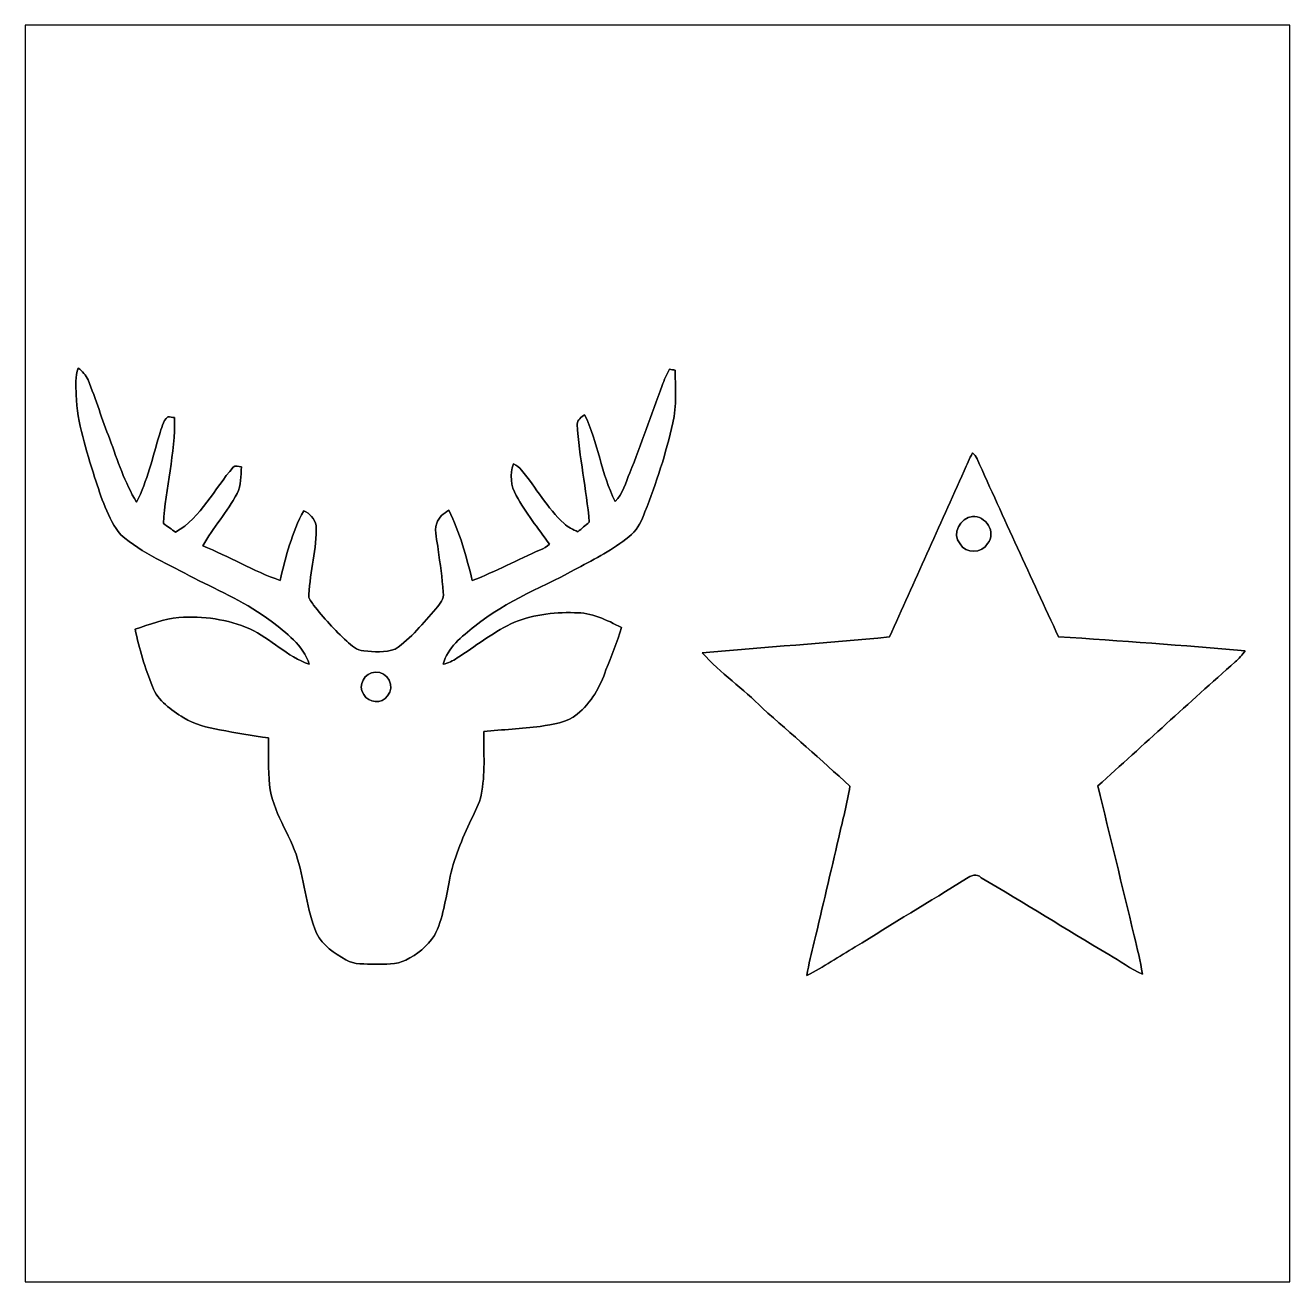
# Model space of a CAD drawing. Header units: centimetres. Extents: x -16.8 to 16.8, y -16.7 to 16.7.
import ezdxf

# ---------------------------------------------------------------- set-up
doc = ezdxf.new("R2010")
doc.units = ezdxf.units.CM
doc.header["$MEASUREMENT"] = 0
doc.layers.add('Layer 1', color=7, linetype='Continuous')

msp = doc.modelspace()

# ---------------------------------------------------------------- linework, layer by layer
at = {"layer": 'Layer 1', "color": 7}
for points, knots in [([(-16.77458, 16.66875), (-16.77458, 16.66875), (16.77458, 16.66875), (16.77458, 16.66875), (16.77458, 16.66875), (16.77458, 16.66875), (16.77458, -16.66875), (16.77458, -16.66875), (16.77458, -16.66875), (16.77458, -16.66875), (-16.77458, -16.66875), (-16.77458, -16.66875), (-16.77458, -16.66875), (-16.77458, -16.66875), (-16.77458, 16.66875), (-16.77458, 16.66875), (-16.77458, 16.66875), (-16.77458, 16.66875), (-16.77458, 16.66875), (-16.77458, 16.66875)], [0, 0, 0, 0, 0.16666667, 0.16666667, 0.16666667, 0.16666667, 0.33333333, 0.33333333, 0.33333333, 0.33333333, 0.5, 0.5, 0.5, 0.5, 0.66666667, 0.66666667, 0.66666667, 0.66666667, 1, 1, 1, 1]), ([(-15.36735, 7.57343), (-15.45414, 7.34766), (-15.43085, 7.0993), (-15.42556, 6.86259), (-15.42556, 6.86259), (-15.39558, 6.11011), (-15.15498, 5.39009), (-14.93591, 4.67642), (-14.93591, 4.67642), (-14.75564, 4.14902), (-14.59618, 3.59198), (-14.2434, 3.14889), (-14.2434, 3.14889), (-13.66838, 2.64936), (-12.95224, 2.3622), (-12.2936, 1.99496), (-12.2936, 1.99496), (-11.59404, 1.65453), (-10.88143, 1.32574), (-10.25419, 0.85866), (-10.25419, 0.85866), (-9.8492, 0.54998), (-9.40647, 0.21907), (-9.23854, -0.28434), (-9.23854, -0.28434), (-9.82521, -0.08643), (-10.25807, 0.39582), (-10.81758, 0.65088), (-10.81758, 0.65088), (-11.40566, 0.90558), (-12.05971, 1.00824), (-12.69788, 0.95462), (-12.69788, 0.95462), (-13.10181, 0.92816), (-13.47541, 0.76306), (-13.85782, 0.6477), (-13.85782, 0.6477), (-13.75728, 0.12629), (-13.59641, -0.38276), (-13.40062, -0.87595), (-13.40062, -0.87595), (-13.25739, -1.25836), (-12.90496, -1.49754), (-12.57194, -1.70462), (-12.57194, -1.70462), (-12.28478, -1.88736), (-11.95035, -1.96533), (-11.61944, -2.02459), (-11.61944, -2.02459), (-11.18764, -2.10079), (-10.75761, -2.18934), (-10.32157, -2.24049), (-10.32157, -2.24049), (-10.3191, -2.65571), (-10.33321, -3.07234), (-10.29582, -3.48686), (-10.29582, -3.48686), (-10.21715, -4.19806), (-9.7536, -4.78014), (-9.55005, -5.45324), (-9.55005, -5.45324), (-9.35284, -6.10306), (-9.31404, -6.79556), (-9.04699, -7.42456), (-9.04699, -7.42456), (-8.88753, -7.74735), (-8.57391, -7.95479), (-8.27158, -8.12871), (-8.27158, -8.12871), (-8.03769, -8.26735), (-7.75582, -8.23031), (-7.49688, -8.24548), (-7.49688, -8.24548), (-7.22242, -8.24018), (-6.93314, -8.261), (-6.67914, -8.13541), (-6.67914, -8.13541), (-6.37822, -7.98583), (-6.10729, -7.76711), (-5.92102, -7.48594), (-5.92102, -7.48594), (-5.6829, -7.03086), (-5.62575, -6.51016), (-5.51886, -6.01486), (-5.51886, -6.01486), (-5.4169, -5.45006), (-5.18301, -4.92231), (-4.94065, -4.40619), (-4.94065, -4.40619), (-4.84329, -4.19418), (-4.72264, -3.98886), (-4.68171, -3.75638), (-4.68171, -3.75638), (-4.55895, -3.20181), (-4.61821, -2.63208), (-4.61081, -2.0701), (-4.61081, -2.0701), (-4.11127, -2.02001), (-3.60856, -1.99813), (-3.11044, -1.93569), (-3.11044, -1.93569), (-2.77424, -1.87748), (-2.40101, -1.83868), (-2.13289, -1.6069), (-2.13289, -1.6069), (-1.75401, -1.31516), (-1.51941, -0.87912), (-1.36666, -0.43427), (-1.36666, -0.43427), (-1.22484, -0.06174), (-1.06645, 0.30515), (-0.95532, 0.68862), (-0.95532, 0.68862), (-1.34267, 0.88724), (-1.75613, 1.09855), (-2.20451, 1.08091), (-2.20451, 1.08091), (-2.77848, 1.10067), (-3.36585, 1.02376), (-3.8929, 0.78634), (-3.8929, 0.78634), (-4.39596, 0.5334), (-4.84223, 0.18662), (-5.31354, -0.11853), (-5.31354, -0.11853), (-5.42608, -0.1965), (-5.55166, -0.25259), (-5.68396, -0.28716), (-5.68396, -0.28716), (-5.57883, 0.15593), (-5.18231, 0.44803), (-4.85069, 0.72355), (-4.85069, 0.72355), (-4.00579, 1.41217), (-2.97286, 1.78717), (-2.03024, 2.31246), (-2.03024, 2.31246), (-1.56069, 2.55623), (-1.09291, 2.81411), (-0.68756, 3.15736), (-0.68756, 3.15736), (-0.508, 3.31294), (-0.42333, 3.54295), (-0.33267, 3.75532), (-0.33267, 3.75532), (-0.02963, 4.52438), (0.22578, 5.31319), (0.40499, 6.12069), (0.40499, 6.12069), (0.51929, 6.57719), (0.47061, 7.05062), (0.46673, 7.51558), (0.46673, 7.51558), (0.41839, 7.52475), (0.37006, 7.53392), (0.32209, 7.54309), (0.32209, 7.54309), (0.24624, 7.40304), (0.17462, 7.25981), (0.12206, 7.10918), (0.12206, 7.10918), (-0.16298, 6.33659), (-0.42616, 5.5559), (-0.73625, 4.79249), (-0.73625, 4.79249), (-0.84773, 4.53355), (-0.91475, 4.23792), (-1.1236, 4.03437), (-1.1236, 4.03437), (-1.49543, 4.76426), (-1.57304, 5.60352), (-1.93499, 6.33554), (-1.93499, 6.33554), (-2.01754, 6.27133), (-2.12796, 6.2036), (-2.13078, 6.08612), (-2.13078, 6.08612), (-2.07857, 5.213), (-1.88242, 4.35504), (-1.81081, 3.48403), (-1.81081, 3.48403), (-1.91241, 3.39937), (-2.01366, 3.31435), (-2.11314, 3.22756), (-2.11314, 3.22756), (-2.2419, 3.28859), (-2.37525, 3.34751), (-2.47968, 3.44664), (-2.47968, 3.44664), (-2.927, 3.85798), (-3.2191, 4.39914), (-3.60539, 4.86198), (-3.60539, 4.86198), (-3.66007, 4.93959), (-3.74297, 4.98581), (-3.82341, 5.03061), (-3.82341, 5.03061), (-3.92289, 4.75509), (-3.89043, 4.44394), (-3.74862, 4.18853), (-3.74862, 4.18853), (-3.49391, 3.7338), (-3.16724, 3.32493), (-2.86914, 2.89878), (-2.86914, 2.89878), (-2.93476, 2.83386), (-3.01766, 2.78977), (-3.10056, 2.75131), (-3.10056, 2.75131), (-3.71263, 2.49802), (-4.29119, 2.16888), (-4.91314, 1.93922), (-4.91314, 1.93922), (-5.07718, 2.5721), (-5.24193, 3.21239), (-5.53614, 3.80012), (-5.53614, 3.80012), (-5.67161, 3.72004), (-5.80214, 3.61244), (-5.85929, 3.46075), (-5.85929, 3.46075), (-5.93372, 3.22756), (-5.84412, 2.9905), (-5.81907, 2.75731), (-5.81907, 2.75731), (-5.76862, 2.3809), (-5.71006, 2.00484), (-5.68572, 1.6256), (-5.68572, 1.6256), (-5.64127, 1.44604), (-5.78062, 1.31339), (-5.87904, 1.18745), (-5.87904, 1.18745), (-6.2103, 0.80469), (-6.53697, 0.40464), (-6.95819, 0.11677), (-6.95819, 0.11677), (-7.22383, 0.01658), (-7.51805, 0.04692), (-7.79427, 0.07161), (-7.79427, 0.07161), (-7.98266, 0.07373), (-8.11248, 0.21625), (-8.24653, 0.32561), (-8.24653, 0.32561), (-8.56121, 0.62371), (-8.86143, 0.93909), (-9.12495, 1.28341), (-9.12495, 1.28341), (-9.17822, 1.37125), (-9.271, 1.45486), (-9.25407, 1.56669), (-9.25407, 1.56669), (-9.21279, 2.17946), (-9.03887, 2.78024), (-9.05898, 3.3976), (-9.05898, 3.3976), (-9.09779, 3.57505), (-9.22549, 3.7144), (-9.38706, 3.78848), (-9.38706, 3.78848), (-9.69892, 3.21239), (-9.86155, 2.57387), (-10.01324, 1.94134), (-10.01324, 1.94134), (-10.72621, 2.17911), (-11.37109, 2.57951), (-12.06747, 2.85926), (-12.06747, 2.85926), (-11.79124, 3.33869), (-11.41589, 3.75532), (-11.15519, 4.24427), (-11.15519, 4.24427), (-11.03912, 4.46052), (-11.05853, 4.71487), (-11.04053, 4.95088), (-11.04053, 4.95088), (-11.11109, 4.95124), (-11.20599, 5.00839), (-11.25961, 4.94312), (-11.25961, 4.94312), (-11.76055, 4.36457), (-12.10028, 3.61386), (-12.78608, 3.21804), (-12.78608, 3.21804), (-12.89332, 3.29494), (-13.00057, 3.37185), (-13.10887, 3.44699), (-13.10887, 3.44699), (-13.05983, 4.38961), (-12.78643, 5.30966), (-12.81324, 6.25757), (-12.81324, 6.25757), (-12.87216, 6.2671), (-12.93142, 6.28015), (-12.99175, 6.27874), (-12.99175, 6.27874), (-13.13427, 6.1655), (-13.15297, 5.96371), (-13.21788, 5.80602), (-13.21788, 5.80602), (-13.39321, 5.20277), (-13.53961, 4.58188), (-13.82183, 4.01673), (-13.82183, 4.01673), (-14.13863, 4.53496), (-14.32137, 5.11845), (-14.53303, 5.6836), (-14.53303, 5.6836), (-14.73412, 6.20607), (-14.90169, 6.74052), (-15.10947, 7.26017), (-15.10947, 7.26017), (-15.1638, 7.38752), (-15.2587, 7.49053), (-15.36735, 7.57343), (-15.36735, 7.57343), (-15.36735, 7.57343), (-15.36735, 7.57343), (-15.36735, 7.57343)], [0, 0, 0, 0, 0.01234568, 0.01234568, 0.01234568, 0.01234568, 0.02469136, 0.02469136, 0.02469136, 0.02469136, 0.03703704, 0.03703704, 0.03703704, 0.03703704, 0.04938272, 0.04938272, 0.04938272, 0.04938272, 0.0617284, 0.0617284, 0.0617284, 0.0617284, 0.07407407, 0.07407407, 0.07407407, 0.07407407, 0.08641975, 0.08641975, 0.08641975, 0.08641975, 0.09876543, 0.09876543, 0.09876543, 0.09876543, 0.11111111, 0.11111111, 0.11111111, 0.11111111, 0.12345679, 0.12345679, 0.12345679, 0.12345679, 0.13580247, 0.13580247, 0.13580247, 0.13580247, 0.14814815, 0.14814815, 0.14814815, 0.14814815, 0.16049383, 0.16049383, 0.16049383, 0.16049383, 0.17283951, 0.17283951, 0.17283951, 0.17283951, 0.18518519, 0.18518519, 0.18518519, 0.18518519, 0.19753086, 0.19753086, 0.19753086, 0.19753086, 0.20987654, 0.20987654, 0.20987654, 0.20987654, 0.22222222, 0.22222222, 0.22222222, 0.22222222, 0.2345679, 0.2345679, 0.2345679, 0.2345679, 0.24691358, 0.24691358, 0.24691358, 0.24691358, 0.25925926, 0.25925926, 0.25925926, 0.25925926, 0.27160494, 0.27160494, 0.27160494, 0.27160494, 0.28395062, 0.28395062, 0.28395062, 0.28395062, 0.2962963, 0.2962963, 0.2962963, 0.2962963, 0.30864198, 0.30864198, 0.30864198, 0.30864198, 0.32098765, 0.32098765, 0.32098765, 0.32098765, 0.33333333, 0.33333333, 0.33333333, 0.33333333, 0.34567901, 0.34567901, 0.34567901, 0.34567901, 0.35802469, 0.35802469, 0.35802469, 0.35802469, 0.37037037, 0.37037037, 0.37037037, 0.37037037, 0.38271605, 0.38271605, 0.38271605, 0.38271605, 0.39506173, 0.39506173, 0.39506173, 0.39506173, 0.40740741, 0.40740741, 0.40740741, 0.40740741, 0.41975309, 0.41975309, 0.41975309, 0.41975309, 0.43209877, 0.43209877, 0.43209877, 0.43209877, 0.44444444, 0.44444444, 0.44444444, 0.44444444, 0.45679012, 0.45679012, 0.45679012, 0.45679012, 0.4691358, 0.4691358, 0.4691358, 0.4691358, 0.48148148, 0.48148148, 0.48148148, 0.48148148, 0.49382716, 0.49382716, 0.49382716, 0.49382716, 0.50617284, 0.50617284, 0.50617284, 0.50617284, 0.51851852, 0.51851852, 0.51851852, 0.51851852, 0.5308642, 0.5308642, 0.5308642, 0.5308642, 0.54320988, 0.54320988, 0.54320988, 0.54320988, 0.55555556, 0.55555556, 0.55555556, 0.55555556, 0.56790123, 0.56790123, 0.56790123, 0.56790123, 0.58024691, 0.58024691, 0.58024691, 0.58024691, 0.59259259, 0.59259259, 0.59259259, 0.59259259, 0.60493827, 0.60493827, 0.60493827, 0.60493827, 0.61728395, 0.61728395, 0.61728395, 0.61728395, 0.62962963, 0.62962963, 0.62962963, 0.62962963, 0.64197531, 0.64197531, 0.64197531, 0.64197531, 0.65432099, 0.65432099, 0.65432099, 0.65432099, 0.66666667, 0.66666667, 0.66666667, 0.66666667, 0.67901235, 0.67901235, 0.67901235, 0.67901235, 0.69135802, 0.69135802, 0.69135802, 0.69135802, 0.7037037, 0.7037037, 0.7037037, 0.7037037, 0.71604938, 0.71604938, 0.71604938, 0.71604938, 0.72839506, 0.72839506, 0.72839506, 0.72839506, 0.74074074, 0.74074074, 0.74074074, 0.74074074, 0.75308642, 0.75308642, 0.75308642, 0.75308642, 0.7654321, 0.7654321, 0.7654321, 0.7654321, 0.77777778, 0.77777778, 0.77777778, 0.77777778, 0.79012346, 0.79012346, 0.79012346, 0.79012346, 0.80246914, 0.80246914, 0.80246914, 0.80246914, 0.81481481, 0.81481481, 0.81481481, 0.81481481, 0.82716049, 0.82716049, 0.82716049, 0.82716049, 0.83950617, 0.83950617, 0.83950617, 0.83950617, 0.85185185, 0.85185185, 0.85185185, 0.85185185, 0.86419753, 0.86419753, 0.86419753, 0.86419753, 0.87654321, 0.87654321, 0.87654321, 0.87654321, 0.88888889, 0.88888889, 0.88888889, 0.88888889, 0.90123457, 0.90123457, 0.90123457, 0.90123457, 0.91358025, 0.91358025, 0.91358025, 0.91358025, 0.92592593, 0.92592593, 0.92592593, 0.92592593, 0.9382716, 0.9382716, 0.9382716, 0.9382716, 0.95061728, 0.95061728, 0.95061728, 0.95061728, 0.96296296, 0.96296296, 0.96296296, 0.96296296, 0.97530864, 0.97530864, 0.97530864, 0.97530864, 1, 1, 1, 1]), ([(8.36224, 5.32342), (8.26805, 5.17384), (8.20808, 5.00592), (8.13647, 4.84505), (8.13647, 4.84505), (7.47712, 3.37573), (6.81426, 1.90782), (6.15174, 0.44027), (6.15174, 0.44027), (4.49933, 0.27517), (2.84092, 0.17145), (1.18816, 0.01552), (1.18816, 0.01552), (1.67181, -0.52105), (2.27824, -0.9338), (2.78342, -1.45062), (2.78342, -1.45062), (3.56023, -2.13572), (4.33987, -2.81799), (5.10258, -3.51931), (5.10258, -3.51931), (5.04155, -3.98074), (4.90749, -4.42736), (4.80836, -4.88103), (4.80836, -4.88103), (4.59669, -5.80496), (4.37515, -6.72677), (4.16101, -7.65069), (4.16101, -7.65069), (4.09222, -7.94808), (4.00438, -8.2423), (3.96452, -8.54569), (3.96452, -8.54569), (4.40725, -8.32203), (4.81683, -8.03522), (5.24722, -7.78757), (5.24722, -7.78757), (6.22512, -7.17338), (7.21819, -6.58354), (8.19679, -5.97076), (8.19679, -5.97076), (8.31144, -5.89351), (8.46914, -5.82577), (8.58767, -5.94819), (8.58767, -5.94819), (9.72326, -6.61846), (10.84333, -7.31591), (11.97716, -7.99006), (11.97716, -7.99006), (12.2749, -8.15975), (12.55077, -8.37071), (12.86686, -8.50724), (12.86686, -8.50724), (12.81712, -8.16469), (12.72822, -7.8299), (12.6492, -7.49371), (12.6492, -7.49371), (12.3317, -6.16656), (12.00573, -4.84117), (11.68471, -3.51508), (11.68471, -3.51508), (12.8965, -2.41688), (14.10229, -1.31233), (15.32326, -0.22437), (15.32326, -0.22437), (15.42486, -0.13511), (15.51622, -0.03563), (15.59631, 0.07303), (15.59631, 0.07303), (13.94566, 0.21837), (12.29254, 0.33091), (10.63978, 0.44591), (10.63978, 0.44591), (9.91341, 2.01612), (9.18422, 3.58563), (8.48148, 5.16678), (8.48148, 5.16678), (8.45185, 5.22605), (8.41093, 5.27897), (8.36224, 5.32342)], [0, 0, 0, 0, 0.04761905, 0.04761905, 0.04761905, 0.04761905, 0.0952381, 0.0952381, 0.0952381, 0.0952381, 0.14285714, 0.14285714, 0.14285714, 0.14285714, 0.19047619, 0.19047619, 0.19047619, 0.19047619, 0.23809524, 0.23809524, 0.23809524, 0.23809524, 0.28571429, 0.28571429, 0.28571429, 0.28571429, 0.33333333, 0.33333333, 0.33333333, 0.33333333, 0.38095238, 0.38095238, 0.38095238, 0.38095238, 0.42857143, 0.42857143, 0.42857143, 0.42857143, 0.47619048, 0.47619048, 0.47619048, 0.47619048, 0.52380952, 0.52380952, 0.52380952, 0.52380952, 0.57142857, 0.57142857, 0.57142857, 0.57142857, 0.61904762, 0.61904762, 0.61904762, 0.61904762, 0.66666667, 0.66666667, 0.66666667, 0.66666667, 0.71428571, 0.71428571, 0.71428571, 0.71428571, 0.76190476, 0.76190476, 0.76190476, 0.76190476, 0.80952381, 0.80952381, 0.80952381, 0.80952381, 0.85714286, 0.85714286, 0.85714286, 0.85714286, 0.9047619, 0.9047619, 0.9047619, 0.9047619, 1, 1, 1, 1]), ([(8.35554, 3.63749), (8.70514, 3.66995), (9.00536, 3.20111), (8.757, 2.91959), (8.757, 2.91959), (8.6106, 2.64971), (8.17421, 2.63737), (8.02711, 2.91042), (8.02711, 2.91042), (7.79851, 3.1817), (8.03487, 3.59445), (8.35554, 3.63749)], [0, 0, 0, 0, 0.25, 0.25, 0.25, 0.25, 0.5, 0.5, 0.5, 0.5, 1, 1, 1, 1]), ([(-7.48524, -0.49318), (-7.16809, -0.4639), (-6.94126, -0.88759), (-7.16245, -1.12713), (-7.16245, -1.12713), (-7.31485, -1.34373), (-7.66727, -1.3208), (-7.79357, -1.08938), (-7.79357, -1.08938), (-7.96996, -0.8442), (-7.7664, -0.50518), (-7.48524, -0.49318)], [0, 0, 0, 0, 0.25, 0.25, 0.25, 0.25, 0.5, 0.5, 0.5, 0.5, 1, 1, 1, 1])]:
    msp.add_open_spline(points, degree=3, knots=knots, dxfattribs=at)
at = {"layer": 'Layer 1'}
for points, knots in [([(-15.36735, 7.57343), (-15.2587, 7.49053), (-15.1638, 7.38752), (-15.10947, 7.26017), (-15.10947, 7.26017), (-14.90169, 6.74052), (-14.73412, 6.20607), (-14.53303, 5.6836), (-14.53303, 5.6836), (-14.32137, 5.11845), (-14.13863, 4.53496), (-13.82183, 4.01673), (-13.82183, 4.01673), (-13.53961, 4.58188), (-13.39321, 5.20277), (-13.21788, 5.80602), (-13.21788, 5.80602), (-13.15297, 5.96371), (-13.13427, 6.1655), (-12.99175, 6.27874), (-12.99175, 6.27874), (-12.93142, 6.28015), (-12.87216, 6.2671), (-12.81324, 6.25757), (-12.81324, 6.25757), (-12.78643, 5.30966), (-13.05983, 4.38961), (-13.10887, 3.44699), (-13.10887, 3.44699), (-13.00057, 3.37185), (-12.89332, 3.29494), (-12.78608, 3.21804), (-12.78608, 3.21804), (-12.10028, 3.61386), (-11.76055, 4.36457), (-11.25961, 4.94312), (-11.25961, 4.94312), (-11.20599, 5.00839), (-11.11109, 4.95124), (-11.04053, 4.95088), (-11.04053, 4.95088), (-11.05853, 4.71487), (-11.03912, 4.46052), (-11.15519, 4.24427), (-11.15519, 4.24427), (-11.41589, 3.75532), (-11.79124, 3.33869), (-12.06747, 2.85926), (-12.06747, 2.85926), (-11.37109, 2.57951), (-10.72621, 2.17911), (-10.01324, 1.94134), (-10.01324, 1.94134), (-9.86155, 2.57387), (-9.69892, 3.21239), (-9.38706, 3.78848), (-9.38706, 3.78848), (-9.22549, 3.7144), (-9.09779, 3.57505), (-9.05898, 3.3976), (-9.05898, 3.3976), (-9.03887, 2.78024), (-9.21279, 2.17946), (-9.25407, 1.56669), (-9.25407, 1.56669), (-9.271, 1.45486), (-9.17822, 1.37125), (-9.12495, 1.28341), (-9.12495, 1.28341), (-8.86143, 0.93909), (-8.56121, 0.62371), (-8.24653, 0.32561), (-8.24653, 0.32561), (-8.11248, 0.21625), (-7.98266, 0.07373), (-7.79427, 0.07161), (-7.79427, 0.07161), (-7.51805, 0.04692), (-7.22383, 0.01658), (-6.95819, 0.11677), (-6.95819, 0.11677), (-6.53697, 0.40464), (-6.2103, 0.80469), (-5.87904, 1.18745), (-5.87904, 1.18745), (-5.78062, 1.31339), (-5.64127, 1.44604), (-5.68572, 1.6256), (-5.68572, 1.6256), (-5.71006, 2.00484), (-5.76862, 2.3809), (-5.81907, 2.75731), (-5.81907, 2.75731), (-5.84412, 2.9905), (-5.93372, 3.22756), (-5.85929, 3.46075), (-5.85929, 3.46075), (-5.80214, 3.61244), (-5.67161, 3.72004), (-5.53614, 3.80012), (-5.53614, 3.80012), (-5.24193, 3.21239), (-5.07718, 2.5721), (-4.91314, 1.93922), (-4.91314, 1.93922), (-4.29119, 2.16888), (-3.71263, 2.49802), (-3.10056, 2.75131), (-3.10056, 2.75131), (-3.01766, 2.78977), (-2.93476, 2.83386), (-2.86914, 2.89878), (-2.86914, 2.89878), (-3.16724, 3.32493), (-3.49391, 3.7338), (-3.74862, 4.18853), (-3.74862, 4.18853), (-3.89043, 4.44394), (-3.92289, 4.75509), (-3.82341, 5.03061), (-3.82341, 5.03061), (-3.74297, 4.98581), (-3.66007, 4.93959), (-3.60539, 4.86198), (-3.60539, 4.86198), (-3.2191, 4.39914), (-2.927, 3.85798), (-2.47968, 3.44664), (-2.47968, 3.44664), (-2.37525, 3.34751), (-2.2419, 3.28859), (-2.11314, 3.22756), (-2.11314, 3.22756), (-2.01366, 3.31435), (-1.91241, 3.39937), (-1.81081, 3.48403), (-1.81081, 3.48403), (-1.88242, 4.35504), (-2.07857, 5.213), (-2.13078, 6.08612), (-2.13078, 6.08612), (-2.12796, 6.2036), (-2.01754, 6.27133), (-1.93499, 6.33554), (-1.93499, 6.33554), (-1.57304, 5.60352), (-1.49543, 4.76426), (-1.1236, 4.03437), (-1.1236, 4.03437), (-0.91475, 4.23792), (-0.84773, 4.53355), (-0.73625, 4.79249), (-0.73625, 4.79249), (-0.42616, 5.5559), (-0.16298, 6.33659), (0.12206, 7.10918), (0.12206, 7.10918), (0.17462, 7.25981), (0.24624, 7.40304), (0.32209, 7.54309), (0.32209, 7.54309), (0.37006, 7.53392), (0.41839, 7.52475), (0.46673, 7.51558), (0.46673, 7.51558), (0.47061, 7.05062), (0.51929, 6.57719), (0.40499, 6.12069), (0.40499, 6.12069), (0.22578, 5.31319), (-0.02963, 4.52438), (-0.33267, 3.75532), (-0.33267, 3.75532), (-0.42333, 3.54295), (-0.508, 3.31294), (-0.68756, 3.15736), (-0.68756, 3.15736), (-1.09291, 2.81411), (-1.56069, 2.55623), (-2.03024, 2.31246), (-2.03024, 2.31246), (-2.97286, 1.78717), (-4.00579, 1.41217), (-4.85069, 0.72355), (-4.85069, 0.72355), (-5.18231, 0.44803), (-5.57883, 0.15593), (-5.68396, -0.28716), (-5.68396, -0.28716), (-5.55166, -0.25259), (-5.42608, -0.1965), (-5.31354, -0.11853), (-5.31354, -0.11853), (-4.84223, 0.18662), (-4.39596, 0.5334), (-3.8929, 0.78634), (-3.8929, 0.78634), (-3.36585, 1.02376), (-2.77848, 1.10067), (-2.20451, 1.08091), (-2.20451, 1.08091), (-1.75613, 1.09855), (-1.34267, 0.88724), (-0.95532, 0.68862), (-0.95532, 0.68862), (-1.06645, 0.30515), (-1.22484, -0.06174), (-1.36666, -0.43427), (-1.36666, -0.43427), (-1.51941, -0.87912), (-1.75401, -1.31516), (-2.13289, -1.6069), (-2.13289, -1.6069), (-2.40101, -1.83868), (-2.77424, -1.87748), (-3.11044, -1.93569), (-3.11044, -1.93569), (-3.60856, -1.99813), (-4.11127, -2.02001), (-4.61081, -2.0701), (-4.61081, -2.0701), (-4.61821, -2.63208), (-4.55895, -3.20181), (-4.68171, -3.75638), (-4.68171, -3.75638), (-4.72264, -3.98886), (-4.84329, -4.19418), (-4.94065, -4.40619), (-4.94065, -4.40619), (-5.18301, -4.92231), (-5.4169, -5.45006), (-5.51886, -6.01486), (-5.51886, -6.01486), (-5.62575, -6.51016), (-5.6829, -7.03086), (-5.92102, -7.48594), (-5.92102, -7.48594), (-6.10729, -7.76711), (-6.37822, -7.98583), (-6.67914, -8.13541), (-6.67914, -8.13541), (-6.93314, -8.261), (-7.22242, -8.24018), (-7.49688, -8.24548), (-7.49688, -8.24548), (-7.75582, -8.23031), (-8.03769, -8.26735), (-8.27158, -8.12871), (-8.27158, -8.12871), (-8.57391, -7.95479), (-8.88753, -7.74735), (-9.04699, -7.42456), (-9.04699, -7.42456), (-9.31404, -6.79556), (-9.35284, -6.10306), (-9.55005, -5.45324), (-9.55005, -5.45324), (-9.7536, -4.78014), (-10.21715, -4.19806), (-10.29582, -3.48686), (-10.29582, -3.48686), (-10.33321, -3.07234), (-10.3191, -2.65571), (-10.32157, -2.24049), (-10.32157, -2.24049), (-10.75761, -2.18934), (-11.18764, -2.10079), (-11.61944, -2.02459), (-11.61944, -2.02459), (-11.95035, -1.96533), (-12.28478, -1.88736), (-12.57194, -1.70462), (-12.57194, -1.70462), (-12.90496, -1.49754), (-13.25739, -1.25836), (-13.40062, -0.87595), (-13.40062, -0.87595), (-13.59641, -0.38276), (-13.75728, 0.12629), (-13.85782, 0.6477), (-13.85782, 0.6477), (-13.47541, 0.76306), (-13.10181, 0.92816), (-12.69788, 0.95462), (-12.69788, 0.95462), (-12.05971, 1.00824), (-11.40566, 0.90558), (-10.81758, 0.65088), (-10.81758, 0.65088), (-10.25807, 0.39582), (-9.82521, -0.08643), (-9.23854, -0.28434), (-9.23854, -0.28434), (-9.40647, 0.21907), (-9.8492, 0.54998), (-10.25419, 0.85866), (-10.25419, 0.85866), (-10.88143, 1.32574), (-11.59404, 1.65453), (-12.2936, 1.99496), (-12.2936, 1.99496), (-12.95224, 2.3622), (-13.66838, 2.64936), (-14.2434, 3.14889), (-14.2434, 3.14889), (-14.59618, 3.59198), (-14.75564, 4.14902), (-14.93591, 4.67642), (-14.93591, 4.67642), (-15.15498, 5.39009), (-15.39558, 6.11011), (-15.42556, 6.86259), (-15.42556, 6.86259), (-15.43085, 7.0993), (-15.45414, 7.34766), (-15.36735, 7.57343), (-15.36735, 7.57343), (-15.36735, 7.57343), (-15.36735, 7.57343), (-15.36735, 7.57343)], [0, 0, 0, 0, 0.01234568, 0.01234568, 0.01234568, 0.01234568, 0.02469136, 0.02469136, 0.02469136, 0.02469136, 0.03703704, 0.03703704, 0.03703704, 0.03703704, 0.04938272, 0.04938272, 0.04938272, 0.04938272, 0.0617284, 0.0617284, 0.0617284, 0.0617284, 0.07407407, 0.07407407, 0.07407407, 0.07407407, 0.08641975, 0.08641975, 0.08641975, 0.08641975, 0.09876543, 0.09876543, 0.09876543, 0.09876543, 0.11111111, 0.11111111, 0.11111111, 0.11111111, 0.12345679, 0.12345679, 0.12345679, 0.12345679, 0.13580247, 0.13580247, 0.13580247, 0.13580247, 0.14814815, 0.14814815, 0.14814815, 0.14814815, 0.16049383, 0.16049383, 0.16049383, 0.16049383, 0.17283951, 0.17283951, 0.17283951, 0.17283951, 0.18518519, 0.18518519, 0.18518519, 0.18518519, 0.19753086, 0.19753086, 0.19753086, 0.19753086, 0.20987654, 0.20987654, 0.20987654, 0.20987654, 0.22222222, 0.22222222, 0.22222222, 0.22222222, 0.2345679, 0.2345679, 0.2345679, 0.2345679, 0.24691358, 0.24691358, 0.24691358, 0.24691358, 0.25925926, 0.25925926, 0.25925926, 0.25925926, 0.27160494, 0.27160494, 0.27160494, 0.27160494, 0.28395062, 0.28395062, 0.28395062, 0.28395062, 0.2962963, 0.2962963, 0.2962963, 0.2962963, 0.30864198, 0.30864198, 0.30864198, 0.30864198, 0.32098765, 0.32098765, 0.32098765, 0.32098765, 0.33333333, 0.33333333, 0.33333333, 0.33333333, 0.34567901, 0.34567901, 0.34567901, 0.34567901, 0.35802469, 0.35802469, 0.35802469, 0.35802469, 0.37037037, 0.37037037, 0.37037037, 0.37037037, 0.38271605, 0.38271605, 0.38271605, 0.38271605, 0.39506173, 0.39506173, 0.39506173, 0.39506173, 0.40740741, 0.40740741, 0.40740741, 0.40740741, 0.41975309, 0.41975309, 0.41975309, 0.41975309, 0.43209877, 0.43209877, 0.43209877, 0.43209877, 0.44444444, 0.44444444, 0.44444444, 0.44444444, 0.45679012, 0.45679012, 0.45679012, 0.45679012, 0.4691358, 0.4691358, 0.4691358, 0.4691358, 0.48148148, 0.48148148, 0.48148148, 0.48148148, 0.49382716, 0.49382716, 0.49382716, 0.49382716, 0.50617284, 0.50617284, 0.50617284, 0.50617284, 0.51851852, 0.51851852, 0.51851852, 0.51851852, 0.5308642, 0.5308642, 0.5308642, 0.5308642, 0.54320988, 0.54320988, 0.54320988, 0.54320988, 0.55555556, 0.55555556, 0.55555556, 0.55555556, 0.56790123, 0.56790123, 0.56790123, 0.56790123, 0.58024691, 0.58024691, 0.58024691, 0.58024691, 0.59259259, 0.59259259, 0.59259259, 0.59259259, 0.60493827, 0.60493827, 0.60493827, 0.60493827, 0.61728395, 0.61728395, 0.61728395, 0.61728395, 0.62962963, 0.62962963, 0.62962963, 0.62962963, 0.64197531, 0.64197531, 0.64197531, 0.64197531, 0.65432099, 0.65432099, 0.65432099, 0.65432099, 0.66666667, 0.66666667, 0.66666667, 0.66666667, 0.67901235, 0.67901235, 0.67901235, 0.67901235, 0.69135802, 0.69135802, 0.69135802, 0.69135802, 0.7037037, 0.7037037, 0.7037037, 0.7037037, 0.71604938, 0.71604938, 0.71604938, 0.71604938, 0.72839506, 0.72839506, 0.72839506, 0.72839506, 0.74074074, 0.74074074, 0.74074074, 0.74074074, 0.75308642, 0.75308642, 0.75308642, 0.75308642, 0.7654321, 0.7654321, 0.7654321, 0.7654321, 0.77777778, 0.77777778, 0.77777778, 0.77777778, 0.79012346, 0.79012346, 0.79012346, 0.79012346, 0.80246914, 0.80246914, 0.80246914, 0.80246914, 0.81481481, 0.81481481, 0.81481481, 0.81481481, 0.82716049, 0.82716049, 0.82716049, 0.82716049, 0.83950617, 0.83950617, 0.83950617, 0.83950617, 0.85185185, 0.85185185, 0.85185185, 0.85185185, 0.86419753, 0.86419753, 0.86419753, 0.86419753, 0.87654321, 0.87654321, 0.87654321, 0.87654321, 0.88888889, 0.88888889, 0.88888889, 0.88888889, 0.90123457, 0.90123457, 0.90123457, 0.90123457, 0.91358025, 0.91358025, 0.91358025, 0.91358025, 0.92592593, 0.92592593, 0.92592593, 0.92592593, 0.9382716, 0.9382716, 0.9382716, 0.9382716, 0.95061728, 0.95061728, 0.95061728, 0.95061728, 0.96296296, 0.96296296, 0.96296296, 0.96296296, 0.97530864, 0.97530864, 0.97530864, 0.97530864, 1, 1, 1, 1]), ([(8.36224, 5.32342), (8.41093, 5.27897), (8.45185, 5.22605), (8.48148, 5.16678), (8.48148, 5.16678), (9.18422, 3.58563), (9.91341, 2.01612), (10.63978, 0.44591), (10.63978, 0.44591), (12.29254, 0.33091), (13.94566, 0.21837), (15.59631, 0.07303), (15.59631, 0.07303), (15.51622, -0.03563), (15.42486, -0.13511), (15.32326, -0.22437), (15.32326, -0.22437), (14.10229, -1.31233), (12.8965, -2.41688), (11.68471, -3.51508), (11.68471, -3.51508), (12.00573, -4.84117), (12.3317, -6.16656), (12.6492, -7.49371), (12.6492, -7.49371), (12.72822, -7.8299), (12.81712, -8.16469), (12.86686, -8.50724), (12.86686, -8.50724), (12.55077, -8.37071), (12.2749, -8.15975), (11.97716, -7.99006), (11.97716, -7.99006), (10.84333, -7.31591), (9.72326, -6.61846), (8.58767, -5.94819), (8.58767, -5.94819), (8.46914, -5.82577), (8.31144, -5.89351), (8.19679, -5.97076), (8.19679, -5.97076), (7.21819, -6.58354), (6.22512, -7.17338), (5.24722, -7.78757), (5.24722, -7.78757), (4.81683, -8.03522), (4.40725, -8.32203), (3.96452, -8.54569), (3.96452, -8.54569), (4.00438, -8.2423), (4.09222, -7.94808), (4.16101, -7.65069), (4.16101, -7.65069), (4.37515, -6.72677), (4.59669, -5.80496), (4.80836, -4.88103), (4.80836, -4.88103), (4.90749, -4.42736), (5.04155, -3.98074), (5.10258, -3.51931), (5.10258, -3.51931), (4.33987, -2.81799), (3.56023, -2.13572), (2.78342, -1.45062), (2.78342, -1.45062), (2.27824, -0.9338), (1.67181, -0.52105), (1.18816, 0.01552), (1.18816, 0.01552), (2.84092, 0.17145), (4.49933, 0.27517), (6.15174, 0.44027), (6.15174, 0.44027), (6.81426, 1.90782), (7.47712, 3.37573), (8.13647, 4.84505), (8.13647, 4.84505), (8.20808, 5.00592), (8.26805, 5.17384), (8.36224, 5.32342), (8.36224, 5.32342), (8.36224, 5.32342), (8.36224, 5.32342), (8.36224, 5.32342)], [0, 0, 0, 0, 0.04545455, 0.04545455, 0.04545455, 0.04545455, 0.09090909, 0.09090909, 0.09090909, 0.09090909, 0.13636364, 0.13636364, 0.13636364, 0.13636364, 0.18181818, 0.18181818, 0.18181818, 0.18181818, 0.22727273, 0.22727273, 0.22727273, 0.22727273, 0.27272727, 0.27272727, 0.27272727, 0.27272727, 0.31818182, 0.31818182, 0.31818182, 0.31818182, 0.36363636, 0.36363636, 0.36363636, 0.36363636, 0.40909091, 0.40909091, 0.40909091, 0.40909091, 0.45454545, 0.45454545, 0.45454545, 0.45454545, 0.5, 0.5, 0.5, 0.5, 0.54545455, 0.54545455, 0.54545455, 0.54545455, 0.59090909, 0.59090909, 0.59090909, 0.59090909, 0.63636364, 0.63636364, 0.63636364, 0.63636364, 0.68181818, 0.68181818, 0.68181818, 0.68181818, 0.72727273, 0.72727273, 0.72727273, 0.72727273, 0.77272727, 0.77272727, 0.77272727, 0.77272727, 0.81818182, 0.81818182, 0.81818182, 0.81818182, 0.86363636, 0.86363636, 0.86363636, 0.86363636, 0.90909091, 0.90909091, 0.90909091, 0.90909091, 1, 1, 1, 1]), ([(8.35554, 3.63749), (8.03487, 3.59445), (7.79851, 3.1817), (8.02711, 2.91042), (8.02711, 2.91042), (8.17421, 2.63737), (8.6106, 2.64971), (8.757, 2.91959), (8.757, 2.91959), (9.00536, 3.20111), (8.70514, 3.66995), (8.35554, 3.63749)], [0, 0, 0, 0, 0.25, 0.25, 0.25, 0.25, 0.5, 0.5, 0.5, 0.5, 1, 1, 1, 1]), ([(-7.48524, -0.49318), (-7.7664, -0.50518), (-7.96996, -0.8442), (-7.79357, -1.08938), (-7.79357, -1.08938), (-7.66727, -1.3208), (-7.31485, -1.34373), (-7.16245, -1.12713), (-7.16245, -1.12713), (-6.94126, -0.88759), (-7.16809, -0.4639), (-7.48524, -0.49318)], [0, 0, 0, 0, 0.25, 0.25, 0.25, 0.25, 0.5, 0.5, 0.5, 0.5, 1, 1, 1, 1])]:
    msp.add_open_spline(points, degree=3, knots=knots, dxfattribs=at)

doc.saveas('drawing.dxf')
